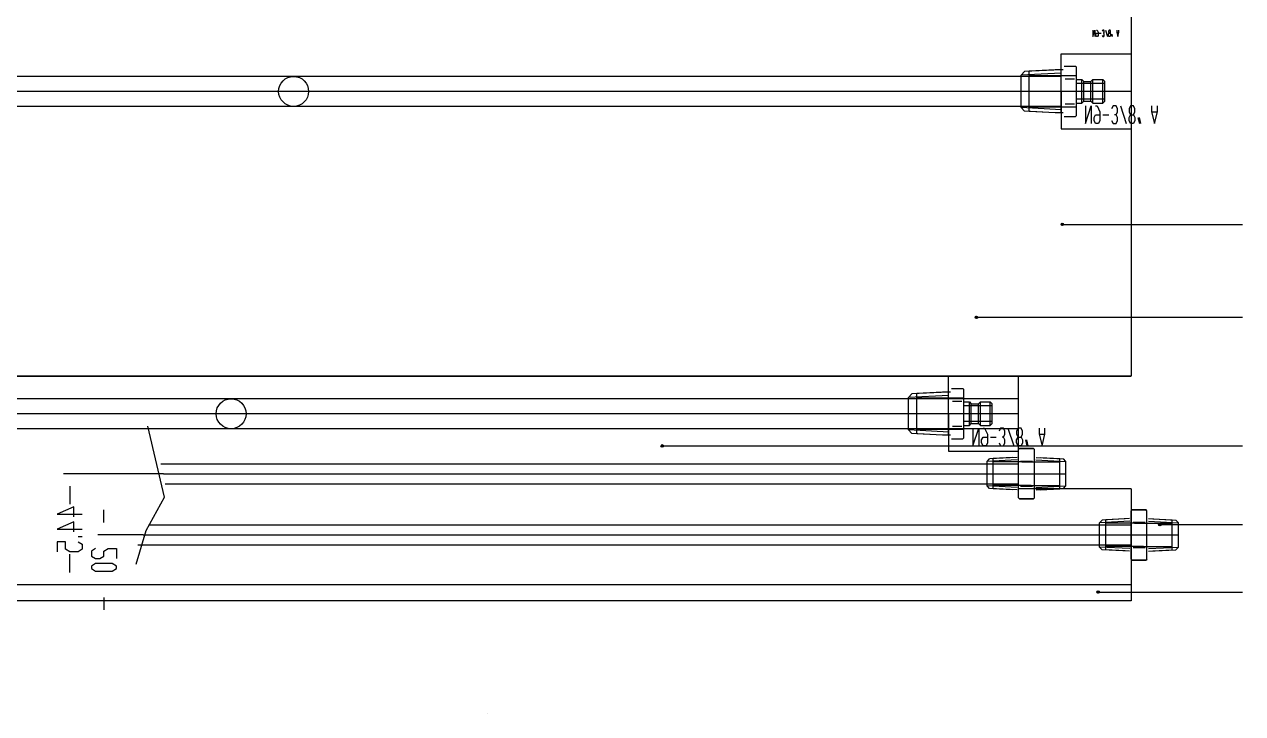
# Model space of a CAD drawing. Header units: millimetres. Extents: x -1 to 1014, y -756 to 757.
# Drawn here: x 212.5 to 343.4, y 436.9 to 511 of the extents above; entities that cross this region are included whole.
import ezdxf

# ---------------------------------------------------------------- set-up
doc = ezdxf.new("R2010")
doc.units = ezdxf.units.MM

# ---------------------------------------------------------------- blocks, each defined once
blk = doc.blocks.new('blockName2')
for points in [[(331.426, 570.685), (331.426, 473.156)], [(327.326, 510.354), (327.326, 509.683), (327.55, 510.354), (327.55, 509.683)], [(327.718, 510.354), (327.774, 510.354), (327.886, 510.131), (327.886, 509.795), (327.83, 509.683), (327.718, 509.683), (327.662, 509.795), (327.662, 509.907), (327.718, 510.019), (327.886, 510.019)], [(327.998, 510.019), (328.222, 510.019)], [(328.501, 510.019), (328.557, 510.131), (328.557, 510.243), (328.501, 510.354), (328.389, 510.354), (328.334, 510.243)], [(328.334, 509.795), (328.389, 509.683), (328.501, 509.683), (328.557, 509.795), (328.557, 509.907), (328.501, 510.019), (328.445, 510.019)], [(328.669, 510.354), (328.893, 509.683)], [(329.061, 510.354), (329.005, 510.243), (329.005, 510.131), (329.061, 510.019), (329.173, 510.019), (329.229, 509.907), (329.229, 509.795), (329.173, 509.683), (329.061, 509.683), (329.005, 509.795), (329.005, 509.907), (329.061, 510.019)], [(329.173, 510.019), (329.229, 510.131), (329.229, 510.243), (329.173, 510.354), (329.061, 510.354)], [(329.341, 509.907), (329.397, 509.683)], [(329.453, 509.683), (329.397, 509.907)], [(329.9, 510.354), (329.9, 510.131), (330.012, 509.683), (330.124, 510.131), (330.124, 510.354)], [(329.9, 510.131), (330.124, 510.131)], [(323.906, 503.772), (323.906, 507.801)], [(323.906, 507.801), (331.426, 507.801)], [(323.906, 505.384), (125.974, 505.384)], [(319.609, 505.517), (319.967, 505.894)], [(323.925, 505.743), (319.609, 505.516)], [(319.609, 502.028), (319.609, 505.517)], [(323.906, 506.1), (319.967, 505.894)], [(323.265, 506.075), (320.496, 505.93)], [(320.496, 501.615), (320.496, 505.93)], [(325.563, 505.454), (320.496, 505.454)], [(324.125, 506.075), (323.265, 506.075)], [(323.906, 501.47), (323.906, 506.075)], [(324.226, 506.48), (325.456, 506.48)], [(325.563, 506.374), (325.456, 506.48)], [(325.563, 501.171), (325.563, 506.374)], [(324.333, 505.126), (325.349, 505.126)], [(325.563, 505.034), (326.143, 505.034)], [(328.596, 504.625), (325.563, 504.625)], [(326.143, 505.034), (326.348, 504.83)], [(326.143, 502.51), (326.143, 505.034)], [(326.348, 504.837), (327.122, 504.837)], [(326.348, 502.715), (326.348, 504.83)], [(327.327, 505.034), (327.122, 504.83)], [(327.122, 502.715), (327.122, 504.83)], [(327.327, 505.034), (328.391, 505.034)], [(327.327, 502.51), (327.327, 505.034)], [(328.391, 505.034), (328.596, 504.83)], [(328.391, 502.51), (328.391, 505.034)], [(328.596, 502.715), (328.596, 504.83)], [(331.426, 503.772), (125.974, 503.772)], [(323.906, 503.772), (323.906, 499.744)], [(328.596, 502.92), (325.563, 502.92)], [(326.143, 502.51), (326.348, 502.715)], [(326.348, 502.708), (327.122, 502.708)], [(327.327, 502.51), (327.122, 502.715)], [(328.391, 502.51), (328.596, 502.715)], [(323.906, 502.161), (125.974, 502.161)], [(323.925, 501.802), (319.609, 502.029)], [(319.967, 501.651), (319.609, 502.028)], [(323.906, 501.445), (319.967, 501.651)], [(325.563, 502.091), (320.496, 502.091)], [(323.265, 501.47), (320.496, 501.615)], [(324.125, 501.47), (323.265, 501.47)], [(324.333, 502.419), (325.349, 502.419)], [(325.563, 502.51), (326.143, 502.51)], [(326.524, 502.203), (326.524, 500.323), (327.15, 502.203), (327.15, 500.323)], [(327.327, 502.51), (328.391, 502.51)], [(327.62, 502.203), (327.777, 502.203), (328.09, 501.577), (328.09, 500.637), (327.934, 500.323), (327.62, 500.323), (327.464, 500.637), (327.464, 500.95), (327.62, 501.263), (328.09, 501.263)], [(329.814, 501.263), (329.97, 501.577), (329.97, 501.89), (329.814, 502.203), (329.5, 502.203), (329.344, 501.89)], [(330.284, 502.203), (330.91, 500.323)], [(331.38, 502.203), (331.223, 501.89), (331.223, 501.577), (331.38, 501.263), (331.693, 501.263), (331.85, 500.95), (331.85, 500.637), (331.693, 500.323), (331.38, 500.323), (331.223, 500.637), (331.223, 500.95), (331.38, 501.263)], [(331.693, 501.263), (331.85, 501.577), (331.85, 501.89), (331.693, 502.203), (331.38, 502.203)], [(333.641, 502.203), (333.641, 501.577), (333.954, 500.323), (334.267, 501.577), (334.267, 502.203)], [(333.641, 501.577), (334.267, 501.577)], [(324.226, 501.065), (325.456, 501.065)], [(325.563, 501.171), (325.456, 501.065)], [(328.404, 501.263), (329.03, 501.263)], [(329.344, 500.637), (329.5, 500.323), (329.814, 500.323), (329.97, 500.637), (329.97, 500.95), (329.814, 501.263), (329.657, 501.263)], [(332.163, 500.95), (332.32, 500.323)], [(332.477, 500.323), (332.32, 500.95)], [(323.906, 499.744), (331.426, 499.744)], [(324.174, 489.479), (324.308, 489.479)], [(324.308, 489.479), (343.417, 489.479)], [(314.952, 479.49), (315.086, 479.49)], [(315.086, 479.49), (343.417, 479.49)], [(36.0047, 473.156), (331.409, 473.156)], [(331.426, 473.156), (36.0047, 473.156)], [(311.821, 469.128), (311.821, 473.156)], [(311.821, 473.156), (319.341, 473.156)], [(319.341, 461.071), (319.341, 473.156)], [(307.524, 470.872), (307.882, 471.249)], [(311.821, 471.455), (307.882, 471.249)], [(311.18, 471.43), (308.41, 471.285)], [(308.41, 466.97), (308.41, 471.285)], [(312.04, 471.43), (311.18, 471.43)], [(311.821, 466.825), (311.821, 471.43)], [(312.141, 471.835), (313.371, 471.835)], [(313.477, 471.729), (313.371, 471.835)], [(313.477, 466.526), (313.477, 471.729)], [(319.341, 470.739), (132.688, 470.739)], [(311.84, 471.098), (307.524, 470.871)], [(307.524, 467.383), (307.524, 470.872)], [(313.477, 470.809), (308.41, 470.809)], [(312.247, 470.481), (313.264, 470.481)], [(313.477, 470.39), (314.057, 470.39)], [(316.511, 469.98), (313.477, 469.98)], [(314.057, 470.39), (314.262, 470.185)], [(314.057, 467.866), (314.057, 470.39)], [(314.262, 470.192), (315.037, 470.192)], [(314.262, 468.07), (314.262, 470.185)], [(315.242, 470.39), (315.037, 470.185)], [(315.037, 468.07), (315.037, 470.185)], [(315.242, 470.39), (316.306, 470.39)], [(315.242, 467.866), (315.242, 470.39)], [(316.306, 470.39), (316.511, 470.185)], [(316.306, 467.866), (316.306, 470.39)], [(316.511, 468.07), (316.511, 470.185)], [(319.341, 469.128), (131.077, 469.128)], [(311.821, 469.128), (311.821, 465.099)], [(319.341, 467.516), (132.688, 467.516)], [(224.527, 452.967), (225.6, 456.589), (227.572, 460.156), (225.812, 467.803)], [(311.84, 467.157), (307.524, 467.384)], [(307.882, 467.006), (307.524, 467.383)], [(313.477, 467.446), (308.41, 467.446)], [(312.247, 467.774), (313.264, 467.774)], [(316.511, 468.275), (313.477, 468.275)], [(313.477, 467.866), (314.057, 467.866)], [(314.057, 467.866), (314.262, 468.07)], [(314.262, 468.063), (315.037, 468.063)], [(314.438, 467.558), (314.438, 465.678), (315.065, 467.558), (315.065, 465.678)], [(315.242, 467.866), (315.037, 468.07)], [(315.242, 467.866), (316.306, 467.866)], [(315.535, 467.558), (315.691, 467.558), (316.005, 466.932), (316.005, 465.992), (315.848, 465.678), (315.535, 465.678), (315.378, 465.992), (315.378, 466.305), (315.535, 466.618), (316.005, 466.618)], [(316.306, 467.866), (316.511, 468.07)], [(317.728, 466.618), (317.885, 466.932), (317.885, 467.245), (317.728, 467.558), (317.415, 467.558), (317.258, 467.245)], [(318.198, 467.558), (318.825, 465.678)], [(319.295, 467.558), (319.138, 467.245), (319.138, 466.932), (319.295, 466.618), (319.608, 466.618), (319.765, 466.305), (319.765, 465.992), (319.608, 465.678), (319.295, 465.678), (319.138, 465.992), (319.138, 466.305), (319.295, 466.618)], [(319.608, 466.618), (319.765, 466.932), (319.765, 467.245), (319.608, 467.558), (319.295, 467.558)], [(321.555, 467.558), (321.555, 466.932), (321.868, 465.678), (322.182, 466.932), (322.182, 467.558)], [(311.821, 466.8), (307.882, 467.006)], [(311.18, 466.825), (308.41, 466.97)], [(312.04, 466.825), (311.18, 466.825)], [(312.141, 466.42), (313.371, 466.42)], [(313.477, 466.526), (313.371, 466.42)], [(316.318, 466.618), (316.945, 466.618)], [(317.258, 465.992), (317.415, 465.678), (317.728, 465.678), (317.885, 465.992), (317.885, 466.305), (317.728, 466.618), (317.571, 466.618)], [(320.078, 466.305), (320.235, 465.678)], [(320.391, 465.678), (320.235, 466.305)], [(321.555, 466.932), (322.182, 466.932)], [(281.195, 465.667), (281.33, 465.667)], [(281.33, 465.667), (343.417, 465.667)], [(311.821, 465.099), (319.341, 465.099)], [(319.341, 465.283), (319.447, 465.39)], [(319.341, 460.081), (319.341, 465.283)], [(319.447, 465.39), (320.95, 465.39)], [(320.95, 465.39), (319.447, 465.39)], [(321.057, 465.283), (320.95, 465.39)], [(321.057, 460.081), (321.057, 465.283)], [(227.174, 463.756), (319.341, 463.756)], [(315.958, 463.99), (316.226, 464.273)], [(319.195, 464.16), (315.958, 463.99)], [(315.958, 461.374), (315.958, 463.99)], [(319.181, 464.428), (316.226, 464.273)], [(318.7, 464.409), (316.623, 464.3)], [(316.623, 461.064), (316.623, 464.3)], [(320.696, 463.943), (316.623, 463.943)], [(319.554, 464.036), (320.844, 464.036)], [(319.702, 463.943), (323.775, 463.943)], [(321.203, 464.16), (324.439, 463.99)], [(321.217, 464.428), (324.171, 464.273)], [(321.698, 464.409), (323.775, 464.3)], [(323.775, 461.064), (323.775, 464.3)], [(324.439, 463.99), (324.171, 464.273)], [(324.439, 461.374), (324.439, 463.99)], [(227.484, 462.682), (216.73, 462.682)], [(227.484, 462.682), (324.439, 462.682)], [(217.401, 461.339), (217.401, 459.392)], [(227.649, 461.608), (319.341, 461.608)], [(319.195, 461.204), (315.958, 461.374)], [(316.226, 461.091), (315.958, 461.374)], [(319.181, 460.936), (316.226, 461.091)], [(320.696, 461.421), (316.623, 461.421)], [(318.7, 460.955), (316.623, 461.064)], [(331.426, 461.071), (319.341, 461.071)], [(319.554, 461.328), (320.844, 461.328)], [(319.702, 461.421), (323.775, 461.421)], [(321.203, 461.204), (324.439, 461.374)], [(321.217, 460.936), (324.171, 461.091)], [(321.698, 460.955), (323.775, 461.064)], [(324.171, 461.091), (324.439, 461.374)], [(331.426, 461.071), (331.426, 449.025)], [(319.341, 460.081), (319.447, 459.974)], [(319.447, 459.974), (320.95, 459.974)], [(320.95, 459.974), (319.447, 459.974)], [(321.057, 460.081), (320.95, 459.974)], [(217.849, 458.049), (217.849, 459.123), (216.058, 458.318), (218.744, 458.318)], [(221.079, 457.445), (221.079, 458.788)], [(331.426, 458.703), (331.533, 458.81)], [(331.426, 453.501), (331.426, 458.703)], [(333.036, 458.81), (331.533, 458.81)], [(331.533, 458.81), (333.036, 458.81)], [(333.142, 458.703), (333.036, 458.81)], [(333.142, 453.501), (333.142, 458.703)], [(217.849, 456.438), (217.849, 457.512), (216.058, 456.706), (218.744, 456.706)], [(226, 457.176), (331.426, 457.176)], [(328.044, 457.41), (328.312, 457.693)], [(331.28, 457.58), (328.044, 457.41)], [(328.044, 454.794), (328.044, 457.41)], [(331.266, 457.848), (328.312, 457.693)], [(330.785, 457.829), (328.708, 457.72)], [(328.708, 454.484), (328.708, 457.72)], [(332.781, 457.363), (328.708, 457.363)], [(331.639, 457.456), (332.929, 457.456)], [(331.787, 457.363), (335.86, 457.363)], [(333.288, 457.58), (336.525, 457.41)], [(333.302, 457.848), (336.257, 457.693)], [(333.783, 457.829), (335.86, 457.72)], [(334.648, 457.205), (334.783, 457.205)], [(334.783, 457.205), (343.417, 457.205)], [(335.86, 454.484), (335.86, 457.72)], [(336.525, 457.41), (336.257, 457.693)], [(336.525, 454.794), (336.525, 457.41)], [(218.744, 455.901), (218.297, 455.901)], [(225.288, 456.102), (220.408, 456.102)], [(225.288, 456.102), (336.525, 456.102)], [(218.297, 455.364), (218.744, 455.095), (218.744, 454.558), (218.297, 454.289), (217.401, 454.289), (216.954, 454.558), (216.954, 455.364), (216.058, 455.364), (216.058, 454.289)], [(220.184, 454.625), (219.736, 454.356), (219.736, 453.819), (220.184, 453.551), (220.631, 453.551), (221.079, 453.819), (221.079, 454.356), (221.527, 454.625), (222.422, 454.625), (222.422, 453.551)], [(224.725, 455.028), (331.426, 455.028)], [(328.312, 454.511), (328.044, 454.794)], [(331.28, 454.625), (328.044, 454.794)], [(331.266, 454.356), (328.312, 454.511)], [(332.781, 454.841), (328.708, 454.841)], [(330.785, 454.375), (328.708, 454.484)], [(331.639, 454.748), (332.929, 454.748)], [(331.787, 454.841), (335.86, 454.841)], [(333.288, 454.625), (336.525, 454.794)], [(333.302, 454.356), (336.257, 454.511)], [(333.783, 454.375), (335.86, 454.484)], [(336.257, 454.511), (336.525, 454.794)], [(217.401, 452.074), (217.401, 454.021)], [(222.422, 452.745), (221.974, 453.014), (220.184, 453.014), (219.736, 452.745), (219.736, 452.477), (220.184, 452.208), (221.974, 452.208), (222.422, 452.477), (222.422, 452.745)], [(331.426, 453.501), (331.533, 453.394)], [(333.036, 453.394), (331.533, 453.394)], [(331.533, 453.394), (333.036, 453.394)], [(333.142, 453.501), (333.036, 453.394)], [(331.426, 450.731), (36.0047, 450.731)], [(227.484, 450.731), (216.73, 450.731)], [(225.288, 450.731), (220.408, 450.731)], [(331.426, 449.025), (36.0047, 449.025)], [(221.079, 449.388), (221.079, 448.045)], [(328.032, 449.962), (328.166, 449.962)], [(328.166, 449.962), (343.417, 449.962)], [(262.303, 436.891), (262.303, 436.891)]]:
    blk.add_lwpolyline(points)
for points in [[(323.905, 489.479), (323.945, 489.574), (324.04, 489.479), (324.04, 489.479)], [(323.945, 489.574), (324.04, 489.614), (324.04, 489.479), (324.04, 489.479)], [(324.04, 489.614), (324.135, 489.574), (324.04, 489.479), (324.04, 489.479)], [(324.135, 489.574), (324.174, 489.479), (324.04, 489.479), (324.04, 489.479)], [(323.945, 489.384), (323.905, 489.479), (324.04, 489.479), (324.04, 489.479)], [(324.04, 489.345), (323.945, 489.384), (324.04, 489.479), (324.04, 489.479)], [(324.174, 489.479), (324.135, 489.384), (324.04, 489.479), (324.04, 489.479)], [(324.135, 489.384), (324.04, 489.345), (324.04, 489.479), (324.04, 489.479)], [(314.683, 479.49), (314.722, 479.585), (314.817, 479.49), (314.817, 479.49)], [(314.722, 479.395), (314.683, 479.49), (314.817, 479.49), (314.817, 479.49)], [(314.722, 479.585), (314.817, 479.624), (314.817, 479.49), (314.817, 479.49)], [(314.817, 479.355), (314.722, 479.395), (314.817, 479.49), (314.817, 479.49)], [(314.817, 479.624), (314.912, 479.585), (314.817, 479.49), (314.817, 479.49)], [(314.912, 479.585), (314.952, 479.49), (314.817, 479.49), (314.817, 479.49)], [(314.952, 479.49), (314.912, 479.395), (314.817, 479.49), (314.817, 479.49)], [(314.912, 479.395), (314.817, 479.355), (314.817, 479.49), (314.817, 479.49)], [(280.927, 465.667), (280.966, 465.762), (281.061, 465.667), (281.061, 465.667)], [(280.966, 465.572), (280.927, 465.667), (281.061, 465.667), (281.061, 465.667)], [(280.966, 465.762), (281.061, 465.802), (281.061, 465.667), (281.061, 465.667)], [(281.061, 465.533), (280.966, 465.572), (281.061, 465.667), (281.061, 465.667)], [(281.061, 465.802), (281.156, 465.762), (281.061, 465.667), (281.061, 465.667)], [(281.156, 465.762), (281.195, 465.667), (281.061, 465.667), (281.061, 465.667)], [(281.195, 465.667), (281.156, 465.572), (281.061, 465.667), (281.061, 465.667)], [(281.156, 465.572), (281.061, 465.533), (281.061, 465.667), (281.061, 465.667)], [(334.38, 457.205), (334.419, 457.3), (334.514, 457.205), (334.514, 457.205)], [(334.419, 457.11), (334.38, 457.205), (334.514, 457.205), (334.514, 457.205)], [(334.419, 457.3), (334.514, 457.34), (334.514, 457.205), (334.514, 457.205)], [(334.514, 457.071), (334.419, 457.11), (334.514, 457.205), (334.514, 457.205)], [(334.514, 457.34), (334.609, 457.3), (334.514, 457.205), (334.514, 457.205)], [(334.609, 457.3), (334.648, 457.205), (334.514, 457.205), (334.514, 457.205)], [(334.648, 457.205), (334.609, 457.11), (334.514, 457.205), (334.514, 457.205)], [(334.609, 457.11), (334.514, 457.071), (334.514, 457.205), (334.514, 457.205)], [(327.763, 449.962), (327.802, 450.057), (327.897, 449.962), (327.897, 449.962)], [(327.802, 449.867), (327.763, 449.962), (327.897, 449.962), (327.897, 449.962)], [(327.802, 450.057), (327.897, 450.096), (327.897, 449.962), (327.897, 449.962)], [(327.897, 449.828), (327.802, 449.867), (327.897, 449.962), (327.897, 449.962)], [(327.897, 450.096), (327.992, 450.057), (327.897, 449.962), (327.897, 449.962)], [(327.992, 450.057), (328.032, 449.962), (327.897, 449.962), (327.897, 449.962)], [(328.032, 449.962), (327.992, 449.867), (327.897, 449.962), (327.897, 449.962)], [(327.992, 449.867), (327.897, 449.828), (327.897, 449.962), (327.897, 449.962)]]:
    blk.add_lwpolyline(points, close=True)
for centre in [(241.457, 503.772), (234.743, 469.128)]:
    blk.add_circle(centre, 1.6114)

msp = doc.modelspace()

# ---------------------------------------------------------------- block references
msp.add_blockref('blockName2', (0, 0))

doc.saveas('drawing.dxf')
